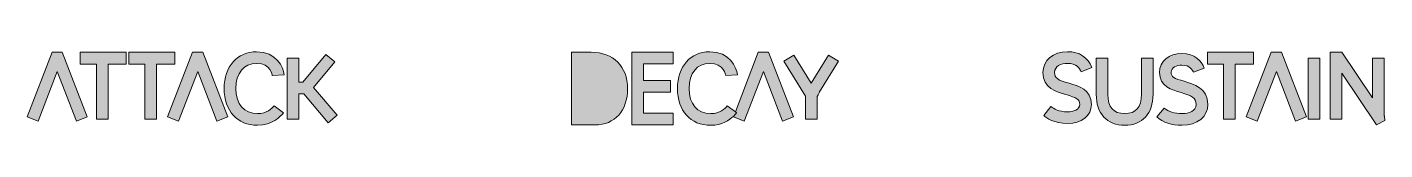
# Model space of a CAD drawing. Header units: millimetres. Extents: x 13.6 to 103.3, y 56.1 to 93.5.
# Drawn here: x 13.58 to 54.55, y 91.25 to 93.46 of the extents above; entities that cross this region are included whole.
import ezdxf

# ---------------------------------------------------------------- set-up
doc = ezdxf.new("R2010")
doc.units = ezdxf.units.MM
doc.header["$MEASUREMENT"] = 0
doc.layers.add('Layer 3', color=7, linetype='Continuous', lineweight=0)

# ---------------------------------------------------------------- blocks, each defined once
blk = doc.blocks.new('Block_0')
at = {"layer": 'Layer 3', "true_color": 0xff0000, "transparency": 33554687}
h = blk.add_hatch(color=1, dxfattribs=at)
h.dxf.hatch_style = 2
h.paths.add_polyline_path([(15.394, 91.501), (14.639, 93.447), (14.33, 93.447), (13.578, 91.501), (13.907, 91.374), (14.485, 92.87), (15.065, 91.374)])
h = blk.add_hatch(color=1, dxfattribs=at)
h.dxf.hatch_style = 2
h.paths.add_polyline_path([(15.666, 91.437), (16.019, 91.437), (16.019, 93.094), (16.567, 93.094), (16.567, 93.447), (15.182, 93.447), (15.182, 93.094), (15.666, 93.094)])
h = blk.add_hatch(color=1, dxfattribs=at)
h.dxf.hatch_style = 2
h.paths.add_polyline_path([(17.131, 91.437), (17.484, 91.437), (17.484, 93.094), (18.032, 93.094), (18.032, 93.447), (16.647, 93.447), (16.647, 93.094), (17.131, 93.094)])
h = blk.add_hatch(color=1, dxfattribs=at)
h.dxf.hatch_style = 2
h.paths.add_polyline_path([(19.304, 91.374), (19.633, 91.501), (18.878, 93.447), (18.569, 93.447), (17.817, 91.501), (18.146, 91.374), (18.724, 92.87)])
h = blk.add_hatch(color=1, dxfattribs=at)
h.dxf.hatch_style = 2
edge = h.paths.add_edge_path()
edge.add_spline(control_points=[(20.502, 93.111), (20.93, 93.111), (20.98, 92.75), (20.98, 92.746), (20.98, 92.746), (21.332, 92.769), (21.332, 92.769), (21.318, 92.996), (21.096, 93.464), (20.502, 93.464), (19.917, 93.464), (19.524, 93.019), (19.524, 92.357), (19.524, 91.684), (19.919, 91.25), (20.53, 91.25), (20.979, 91.25), (21.226, 91.514), (21.311, 91.628), (21.311, 91.628), (21.03, 91.839), (21.03, 91.839), (20.963, 91.751), (20.809, 91.602), (20.53, 91.602), (20.121, 91.602), (19.877, 91.884), (19.877, 92.357), (19.877, 92.822), (20.116, 93.111), (20.502, 93.111)], knot_values=[0, 0, 0, 0, 1, 1, 1, 2, 2, 2, 3, 3, 3, 4, 4, 4, 5, 5, 5, 6, 6, 6, 7, 7, 7, 8, 8, 8, 9, 9, 9, 10, 10, 10, 10], degree=3, periodic=0)
h = blk.add_hatch(color=1, dxfattribs=at)
h.dxf.hatch_style = 2
edge = h.paths.add_edge_path()
edge.add_spline(control_points=[(31.7, 92.357), (31.7, 93.019), (31.269, 93.447), (30.602, 93.447), (30.602, 93.447), (30.008, 93.447), (30.008, 93.447), (30.008, 93.447), (30.008, 91.261), (30.008, 91.261), (30.008, 91.261), (30.714, 91.261), (30.714, 91.261), (31.313, 91.261), (31.7, 91.691), (31.7, 92.357)], knot_values=[0, 0, 0, 0, 1, 1, 1, 2, 2, 2, 3, 3, 3, 4, 4, 4, 5, 5, 5, 5], degree=3, periodic=0)
h = blk.add_hatch(color=1, dxfattribs=at)
h.dxf.hatch_style = 2
h.paths.add_polyline_path([(33.076, 91.614), (32.181, 91.614), (32.181, 92.248), (32.991, 92.248), (32.991, 92.601), (32.181, 92.601), (32.181, 93.095), (33.076, 93.095), (33.076, 93.447), (31.828, 93.447), (31.828, 91.261), (33.076, 91.261)])
h = blk.add_hatch(color=1, dxfattribs=at)
h.dxf.hatch_style = 2
edge = h.paths.add_edge_path()
edge.add_spline(control_points=[(34.951, 91.657), (34.951, 91.657), (34.708, 91.84), (34.708, 91.84), (34.641, 91.751), (34.488, 91.603), (34.208, 91.603), (33.799, 91.603), (33.555, 91.885), (33.555, 92.357), (33.555, 92.822), (33.795, 93.112), (34.18, 93.112), (34.609, 93.112), (34.658, 92.75), (34.659, 92.747), (34.659, 92.747), (35.011, 92.769), (35.011, 92.769), (34.996, 92.996), (34.774, 93.464), (34.18, 93.464), (33.595, 93.464), (33.203, 93.019), (33.203, 92.357), (33.203, 91.684), (33.597, 91.25), (34.208, 91.25), (34.551, 91.25), (34.776, 91.404), (34.901, 91.527), (34.94, 91.566), (34.97, 91.601), (34.99, 91.628), (34.99, 91.628), (34.951, 91.657), (34.951, 91.657)], knot_values=[0, 0, 0, 0, 1, 1, 1, 2, 2, 2, 3, 3, 3, 4, 4, 4, 5, 5, 5, 6, 6, 6, 7, 7, 7, 8, 8, 8, 9, 9, 9, 10, 10, 10, 11, 11, 11, 12, 12, 12, 12], degree=3, periodic=0)
h = blk.add_hatch(color=1, dxfattribs=at)
h.dxf.hatch_style = 2
edge = h.paths.add_edge_path()
edge.add_spline(control_points=[(35.642, 93.447), (35.642, 93.447), (34.951, 91.657), (34.951, 91.657), (34.951, 91.657), (34.99, 91.628), (34.99, 91.628), (34.97, 91.601), (34.94, 91.566), (34.901, 91.527), (34.901, 91.527), (34.891, 91.501), (34.891, 91.501), (34.891, 91.501), (35.22, 91.374), (35.22, 91.374), (35.22, 91.374), (35.797, 92.87), (35.797, 92.87), (35.797, 92.87), (36.377, 91.374), (36.377, 91.374), (36.377, 91.374), (36.706, 91.501), (36.706, 91.501), (36.706, 91.501), (35.952, 93.447), (35.952, 93.447), (35.952, 93.447), (35.642, 93.447), (35.642, 93.447)], knot_values=[0, 0, 0, 0, 1, 1, 1, 2, 2, 2, 3, 3, 3, 4, 4, 4, 5, 5, 5, 6, 6, 6, 7, 7, 7, 8, 8, 8, 9, 9, 9, 10, 10, 10, 10], degree=3, periodic=0)
h = blk.add_hatch(color=1, dxfattribs=at)
h.dxf.hatch_style = 2
edge = h.paths.add_edge_path()
edge.add_spline(control_points=[(44.927, 92.174), (45.25, 92.083), (45.345, 92.033), (45.345, 91.877), (45.345, 91.714), (45.148, 91.656), (44.979, 91.656), (44.704, 91.656), (44.574, 91.74), (44.473, 91.819), (44.473, 91.819), (44.256, 91.541), (44.256, 91.541), (44.346, 91.47), (44.559, 91.303), (44.979, 91.303), (45.402, 91.303), (45.697, 91.539), (45.697, 91.877), (45.697, 92.323), (45.308, 92.433), (45.023, 92.513), (44.69, 92.608), (44.586, 92.665), (44.586, 92.839), (44.586, 93.027), (44.781, 93.111), (44.973, 93.111), (45.249, 93.111), (45.338, 92.975), (45.385, 92.856), (45.385, 92.856), (45.713, 92.986), (45.713, 92.986), (45.589, 93.299), (45.333, 93.464), (44.973, 93.464), (44.545, 93.464), (44.233, 93.201), (44.233, 92.839), (44.233, 92.37), (44.634, 92.257), (44.927, 92.174)], knot_values=[0, 0, 0, 0, 1, 1, 1, 2, 2, 2, 3, 3, 3, 4, 4, 4, 5, 5, 5, 6, 6, 6, 7, 7, 7, 8, 8, 8, 9, 9, 9, 10, 10, 10, 11, 11, 11, 12, 12, 12, 13, 13, 13, 14, 14, 14, 14], degree=3, periodic=0)
h = blk.add_hatch(color=1, dxfattribs=at)
h.dxf.hatch_style = 2
h.paths.add_polyline_path([(50.587, 93.447), (49.202, 93.447), (49.202, 93.094), (49.686, 93.094), (49.686, 91.437), (50.038, 91.437), (50.038, 93.094), (50.587, 93.094)])
h = blk.add_hatch(color=1, dxfattribs=at)
h.dxf.hatch_style = 2
h.paths.add_polyline_path([(51.124, 93.447), (50.372, 91.501), (50.701, 91.374), (51.279, 92.87), (51.859, 91.374), (52.188, 91.501), (51.433, 93.447)])
h = blk.add_hatch(color=1, dxfattribs=at)
h.dxf.hatch_style = 2
edge = h.paths.add_edge_path()
edge.add_spline(control_points=[(54.534, 91.632), (54.534, 91.632), (54.534, 93.271), (54.534, 93.271), (54.534, 93.271), (54.181, 93.271), (54.181, 93.271), (54.181, 93.271), (54.181, 92.075), (54.181, 92.075), (54.181, 92.075), (53.255, 93.447), (53.255, 93.447), (53.255, 93.447), (52.9, 93.447), (52.9, 93.447), (52.9, 93.447), (52.9, 91.437), (52.9, 91.437), (52.9, 91.437), (53.253, 91.437), (53.253, 91.437), (53.253, 91.437), (53.253, 92.819), (53.253, 92.819), (53.253, 92.819), (54.299, 91.267), (54.299, 91.267), (54.299, 91.267), (54.552, 91.397), (54.552, 91.397), (54.552, 91.397), (54.538, 91.52), (54.538, 91.52), (54.535, 91.539), (54.534, 91.587), (54.534, 91.632)], knot_values=[0, 0, 0, 0, 1, 1, 1, 2, 2, 2, 3, 3, 3, 4, 4, 4, 5, 5, 5, 6, 6, 6, 7, 7, 7, 8, 8, 8, 9, 9, 9, 10, 10, 10, 11, 11, 11, 12, 12, 12, 12], degree=3, periodic=0)
h = blk.add_hatch(color=1, dxfattribs=at)
h.dxf.hatch_style = 2
h.paths.add_polyline_path([(22.864, 93.158), (22.593, 93.384), (21.895, 92.545), (21.776, 92.545), (21.776, 93.271), (21.424, 93.271), (21.424, 91.437), (21.776, 91.437), (21.776, 92.192), (21.929, 92.192), (22.667, 91.323), (22.936, 91.552), (22.224, 92.389)])
h = blk.add_hatch(color=1, dxfattribs=at)
h.dxf.hatch_style = 2
edge = h.paths.add_edge_path()
edge.add_spline(control_points=[(37.241, 92.516), (37.241, 92.516), (36.715, 93.364), (36.715, 93.364), (36.715, 93.364), (36.416, 93.178), (36.416, 93.178), (36.416, 93.178), (37.066, 92.129), (37.066, 92.129), (37.066, 92.129), (37.066, 91.438), (37.066, 91.438), (37.066, 91.438), (37.419, 91.438), (37.419, 91.438), (37.419, 91.438), (37.419, 92.119), (37.419, 92.119), (37.419, 92.119), (37.447, 92.17), (37.447, 92.17), (37.457, 92.191), (37.472, 92.221), (37.494, 92.253), (37.494, 92.253), (38.064, 93.179), (38.064, 93.179), (38.064, 93.179), (37.763, 93.364), (37.763, 93.364), (37.763, 93.364), (37.241, 92.516), (37.241, 92.516)], knot_values=[0, 0, 0, 0, 1, 1, 1, 2, 2, 2, 3, 3, 3, 4, 4, 4, 5, 5, 5, 6, 6, 6, 7, 7, 7, 8, 8, 8, 9, 9, 9, 10, 10, 10, 11, 11, 11, 11], degree=3, periodic=0)
h = blk.add_hatch(color=1, dxfattribs=at)
h.dxf.hatch_style = 2
edge = h.paths.add_edge_path()
edge.add_spline(control_points=[(47.204, 92.188), (47.204, 91.794), (47.04, 91.602), (46.701, 91.602), (46.36, 91.602), (46.194, 91.794), (46.194, 92.188), (46.194, 92.188), (46.194, 93.271), (46.194, 93.271), (46.194, 93.271), (45.842, 93.271), (45.842, 93.271), (45.842, 93.271), (45.842, 92.188), (45.842, 92.188), (45.842, 91.6), (46.163, 91.25), (46.701, 91.25), (47.237, 91.25), (47.557, 91.6), (47.557, 92.188), (47.557, 92.188), (47.557, 93.271), (47.557, 93.271), (47.557, 93.271), (47.204, 93.271), (47.204, 93.271), (47.204, 93.271), (47.204, 92.188), (47.204, 92.188)], knot_values=[0, 0, 0, 0, 1, 1, 1, 2, 2, 2, 3, 3, 3, 4, 4, 4, 5, 5, 5, 6, 6, 6, 7, 7, 7, 8, 8, 8, 9, 9, 9, 10, 10, 10, 10], degree=3, periodic=0)
h = blk.add_hatch(color=1, dxfattribs=at)
h.dxf.hatch_style = 2
edge = h.paths.add_edge_path()
edge.add_spline(control_points=[(48.499, 92.573), (48.192, 92.66), (48.102, 92.706), (48.102, 92.842), (48.102, 92.993), (48.266, 93.061), (48.428, 93.061), (48.675, 93.061), (48.754, 92.895), (48.773, 92.844), (48.773, 92.844), (49.104, 92.964), (49.104, 92.964), (49.025, 93.181), (48.806, 93.413), (48.428, 93.413), (48.035, 93.413), (47.75, 93.173), (47.75, 92.842), (47.75, 92.419), (48.127, 92.312), (48.402, 92.234), (48.726, 92.141), (48.858, 92.083), (48.858, 91.877), (48.858, 91.675), (48.639, 91.602), (48.434, 91.602), (48.206, 91.602), (48.026, 91.658), (47.897, 91.769), (47.897, 91.769), (47.667, 91.501), (47.667, 91.501), (47.862, 91.334), (48.12, 91.25), (48.434, 91.25), (48.891, 91.25), (49.211, 91.508), (49.211, 91.877), (49.211, 92.37), (48.782, 92.492), (48.499, 92.573)], knot_values=[0, 0, 0, 0, 1, 1, 1, 2, 2, 2, 3, 3, 3, 4, 4, 4, 5, 5, 5, 6, 6, 6, 7, 7, 7, 8, 8, 8, 9, 9, 9, 10, 10, 10, 11, 11, 11, 12, 12, 12, 13, 13, 13, 14, 14, 14, 14], degree=3, periodic=0)
h = blk.add_hatch(color=1, dxfattribs=at)
h.dxf.hatch_style = 2
h.paths.add_polyline_path([(52.24, 91.437), (52.593, 91.437), (52.593, 93.271), (52.24, 93.271)])
at = {"layer": 'Layer 3'}
for points in [[(15.394, 91.501), (14.639, 93.447), (14.33, 93.447), (13.578, 91.501), (13.907, 91.374), (14.485, 92.87), (15.065, 91.374)], [(15.666, 91.437), (16.019, 91.437), (16.019, 93.094), (16.567, 93.094), (16.567, 93.447), (15.182, 93.447), (15.182, 93.094), (15.666, 93.094)], [(17.131, 91.437), (17.484, 91.437), (17.484, 93.094), (18.032, 93.094), (18.032, 93.447), (16.647, 93.447), (16.647, 93.094), (17.131, 93.094)], [(19.304, 91.374), (19.633, 91.501), (18.878, 93.447), (18.569, 93.447), (17.817, 91.501), (18.146, 91.374), (18.724, 92.87)], [(33.076, 91.614), (32.181, 91.614), (32.181, 92.248), (32.991, 92.248), (32.991, 92.601), (32.181, 92.601), (32.181, 93.095), (33.076, 93.095), (33.076, 93.447), (31.828, 93.447), (31.828, 91.261), (33.076, 91.261)], [(50.587, 93.447), (49.202, 93.447), (49.202, 93.094), (49.686, 93.094), (49.686, 91.437), (50.038, 91.437), (50.038, 93.094), (50.587, 93.094)], [(51.124, 93.447), (50.372, 91.501), (50.701, 91.374), (51.279, 92.87), (51.859, 91.374), (52.188, 91.501), (51.433, 93.447)], [(22.864, 93.158), (22.593, 93.384), (21.895, 92.545), (21.776, 92.545), (21.776, 93.271), (21.424, 93.271), (21.424, 91.437), (21.776, 91.437), (21.776, 92.192), (21.929, 92.192), (22.667, 91.323), (22.936, 91.552), (22.224, 92.389)], [(52.24, 91.437), (52.593, 91.437), (52.593, 93.271), (52.24, 93.271)]]:
    blk.add_lwpolyline(points, close=True, dxfattribs=at)
for points, knots in [([(20.502, 93.111), (20.93, 93.111), (20.98, 92.75), (20.98, 92.746), (20.98, 92.746), (21.332, 92.769), (21.332, 92.769), (21.318, 92.996), (21.096, 93.464), (20.502, 93.464), (19.917, 93.464), (19.524, 93.019), (19.524, 92.357), (19.524, 91.684), (19.919, 91.25), (20.53, 91.25), (20.979, 91.25), (21.226, 91.514), (21.311, 91.628), (21.311, 91.628), (21.03, 91.839), (21.03, 91.839), (20.963, 91.751), (20.809, 91.602), (20.53, 91.602), (20.121, 91.602), (19.877, 91.884), (19.877, 92.357), (19.877, 92.822), (20.116, 93.111), (20.502, 93.111)], [0, 0, 0, 0, 1, 1, 1, 2, 2, 2, 3, 3, 3, 4, 4, 4, 5, 5, 5, 6, 6, 6, 7, 7, 7, 8, 8, 8, 9, 9, 9, 10, 10, 10, 10]), ([(31.7, 92.357), (31.7, 93.019), (31.269, 93.447), (30.602, 93.447), (30.602, 93.447), (30.008, 93.447), (30.008, 93.447), (30.008, 93.447), (30.008, 91.261), (30.008, 91.261), (30.008, 91.261), (30.714, 91.261), (30.714, 91.261), (31.313, 91.261), (31.7, 91.691), (31.7, 92.357)], [0, 0, 0, 0, 1, 1, 1, 2, 2, 2, 3, 3, 3, 4, 4, 4, 5, 5, 5, 5]), ([(34.951, 91.657), (34.951, 91.657), (34.708, 91.84), (34.708, 91.84), (34.641, 91.751), (34.488, 91.603), (34.208, 91.603), (33.799, 91.603), (33.555, 91.885), (33.555, 92.357), (33.555, 92.822), (33.795, 93.112), (34.18, 93.112), (34.609, 93.112), (34.658, 92.75), (34.659, 92.747), (34.659, 92.747), (35.011, 92.769), (35.011, 92.769), (34.996, 92.996), (34.774, 93.464), (34.18, 93.464), (33.595, 93.464), (33.203, 93.019), (33.203, 92.357), (33.203, 91.684), (33.597, 91.25), (34.208, 91.25), (34.551, 91.25), (34.776, 91.404), (34.901, 91.527), (34.94, 91.566), (34.97, 91.601), (34.99, 91.628), (34.99, 91.628), (34.951, 91.657), (34.951, 91.657)], [0, 0, 0, 0, 1, 1, 1, 2, 2, 2, 3, 3, 3, 4, 4, 4, 5, 5, 5, 6, 6, 6, 7, 7, 7, 8, 8, 8, 9, 9, 9, 10, 10, 10, 11, 11, 11, 12, 12, 12, 12]), ([(35.642, 93.447), (35.642, 93.447), (34.951, 91.657), (34.951, 91.657), (34.951, 91.657), (34.99, 91.628), (34.99, 91.628), (34.97, 91.601), (34.94, 91.566), (34.901, 91.527), (34.901, 91.527), (34.891, 91.501), (34.891, 91.501), (34.891, 91.501), (35.22, 91.374), (35.22, 91.374), (35.22, 91.374), (35.797, 92.87), (35.797, 92.87), (35.797, 92.87), (36.377, 91.374), (36.377, 91.374), (36.377, 91.374), (36.706, 91.501), (36.706, 91.501), (36.706, 91.501), (35.952, 93.447), (35.952, 93.447), (35.952, 93.447), (35.642, 93.447), (35.642, 93.447)], [0, 0, 0, 0, 1, 1, 1, 2, 2, 2, 3, 3, 3, 4, 4, 4, 5, 5, 5, 6, 6, 6, 7, 7, 7, 8, 8, 8, 9, 9, 9, 10, 10, 10, 10]), ([(44.927, 92.174), (45.25, 92.083), (45.345, 92.033), (45.345, 91.877), (45.345, 91.714), (45.148, 91.656), (44.979, 91.656), (44.704, 91.656), (44.574, 91.74), (44.473, 91.819), (44.473, 91.819), (44.256, 91.541), (44.256, 91.541), (44.346, 91.47), (44.559, 91.303), (44.979, 91.303), (45.402, 91.303), (45.697, 91.539), (45.697, 91.877), (45.697, 92.323), (45.308, 92.433), (45.023, 92.513), (44.69, 92.608), (44.586, 92.665), (44.586, 92.839), (44.586, 93.027), (44.781, 93.111), (44.973, 93.111), (45.249, 93.111), (45.338, 92.975), (45.385, 92.856), (45.385, 92.856), (45.713, 92.986), (45.713, 92.986), (45.589, 93.299), (45.333, 93.464), (44.973, 93.464), (44.545, 93.464), (44.233, 93.201), (44.233, 92.839), (44.233, 92.37), (44.634, 92.257), (44.927, 92.174)], [0, 0, 0, 0, 1, 1, 1, 2, 2, 2, 3, 3, 3, 4, 4, 4, 5, 5, 5, 6, 6, 6, 7, 7, 7, 8, 8, 8, 9, 9, 9, 10, 10, 10, 11, 11, 11, 12, 12, 12, 13, 13, 13, 14, 14, 14, 14]), ([(54.534, 91.632), (54.534, 91.632), (54.534, 93.271), (54.534, 93.271), (54.534, 93.271), (54.181, 93.271), (54.181, 93.271), (54.181, 93.271), (54.181, 92.075), (54.181, 92.075), (54.181, 92.075), (53.255, 93.447), (53.255, 93.447), (53.255, 93.447), (52.9, 93.447), (52.9, 93.447), (52.9, 93.447), (52.9, 91.437), (52.9, 91.437), (52.9, 91.437), (53.253, 91.437), (53.253, 91.437), (53.253, 91.437), (53.253, 92.819), (53.253, 92.819), (53.253, 92.819), (54.299, 91.267), (54.299, 91.267), (54.299, 91.267), (54.552, 91.397), (54.552, 91.397), (54.552, 91.397), (54.538, 91.52), (54.538, 91.52), (54.535, 91.539), (54.534, 91.587), (54.534, 91.632)], [0, 0, 0, 0, 1, 1, 1, 2, 2, 2, 3, 3, 3, 4, 4, 4, 5, 5, 5, 6, 6, 6, 7, 7, 7, 8, 8, 8, 9, 9, 9, 10, 10, 10, 11, 11, 11, 12, 12, 12, 12]), ([(37.241, 92.516), (37.241, 92.516), (36.715, 93.364), (36.715, 93.364), (36.715, 93.364), (36.416, 93.178), (36.416, 93.178), (36.416, 93.178), (37.066, 92.129), (37.066, 92.129), (37.066, 92.129), (37.066, 91.438), (37.066, 91.438), (37.066, 91.438), (37.419, 91.438), (37.419, 91.438), (37.419, 91.438), (37.419, 92.119), (37.419, 92.119), (37.419, 92.119), (37.447, 92.17), (37.447, 92.17), (37.457, 92.191), (37.472, 92.221), (37.494, 92.253), (37.494, 92.253), (38.064, 93.179), (38.064, 93.179), (38.064, 93.179), (37.763, 93.364), (37.763, 93.364), (37.763, 93.364), (37.241, 92.516), (37.241, 92.516)], [0, 0, 0, 0, 1, 1, 1, 2, 2, 2, 3, 3, 3, 4, 4, 4, 5, 5, 5, 6, 6, 6, 7, 7, 7, 8, 8, 8, 9, 9, 9, 10, 10, 10, 11, 11, 11, 11]), ([(47.204, 92.188), (47.204, 91.794), (47.04, 91.602), (46.701, 91.602), (46.36, 91.602), (46.194, 91.794), (46.194, 92.188), (46.194, 92.188), (46.194, 93.271), (46.194, 93.271), (46.194, 93.271), (45.842, 93.271), (45.842, 93.271), (45.842, 93.271), (45.842, 92.188), (45.842, 92.188), (45.842, 91.6), (46.163, 91.25), (46.701, 91.25), (47.237, 91.25), (47.557, 91.6), (47.557, 92.188), (47.557, 92.188), (47.557, 93.271), (47.557, 93.271), (47.557, 93.271), (47.204, 93.271), (47.204, 93.271), (47.204, 93.271), (47.204, 92.188), (47.204, 92.188)], [0, 0, 0, 0, 1, 1, 1, 2, 2, 2, 3, 3, 3, 4, 4, 4, 5, 5, 5, 6, 6, 6, 7, 7, 7, 8, 8, 8, 9, 9, 9, 10, 10, 10, 10]), ([(48.499, 92.573), (48.192, 92.66), (48.102, 92.706), (48.102, 92.842), (48.102, 92.993), (48.266, 93.061), (48.428, 93.061), (48.675, 93.061), (48.754, 92.895), (48.773, 92.844), (48.773, 92.844), (49.104, 92.964), (49.104, 92.964), (49.025, 93.181), (48.806, 93.413), (48.428, 93.413), (48.035, 93.413), (47.75, 93.173), (47.75, 92.842), (47.75, 92.419), (48.127, 92.312), (48.402, 92.234), (48.726, 92.141), (48.858, 92.083), (48.858, 91.877), (48.858, 91.675), (48.639, 91.602), (48.434, 91.602), (48.206, 91.602), (48.026, 91.658), (47.897, 91.769), (47.897, 91.769), (47.667, 91.501), (47.667, 91.501), (47.862, 91.334), (48.12, 91.25), (48.434, 91.25), (48.891, 91.25), (49.211, 91.508), (49.211, 91.877), (49.211, 92.37), (48.782, 92.492), (48.499, 92.573)], [0, 0, 0, 0, 1, 1, 1, 2, 2, 2, 3, 3, 3, 4, 4, 4, 5, 5, 5, 6, 6, 6, 7, 7, 7, 8, 8, 8, 9, 9, 9, 10, 10, 10, 11, 11, 11, 12, 12, 12, 13, 13, 13, 14, 14, 14, 14])]:
    blk.add_open_spline(points, degree=3, knots=knots, dxfattribs=at)

msp = doc.modelspace()

# ---------------------------------------------------------------- block references
at = {"layer": 'Layer 3'}
msp.add_blockref('Block_0', (0, 0), dxfattribs=at)

doc.saveas('drawing.dxf')
